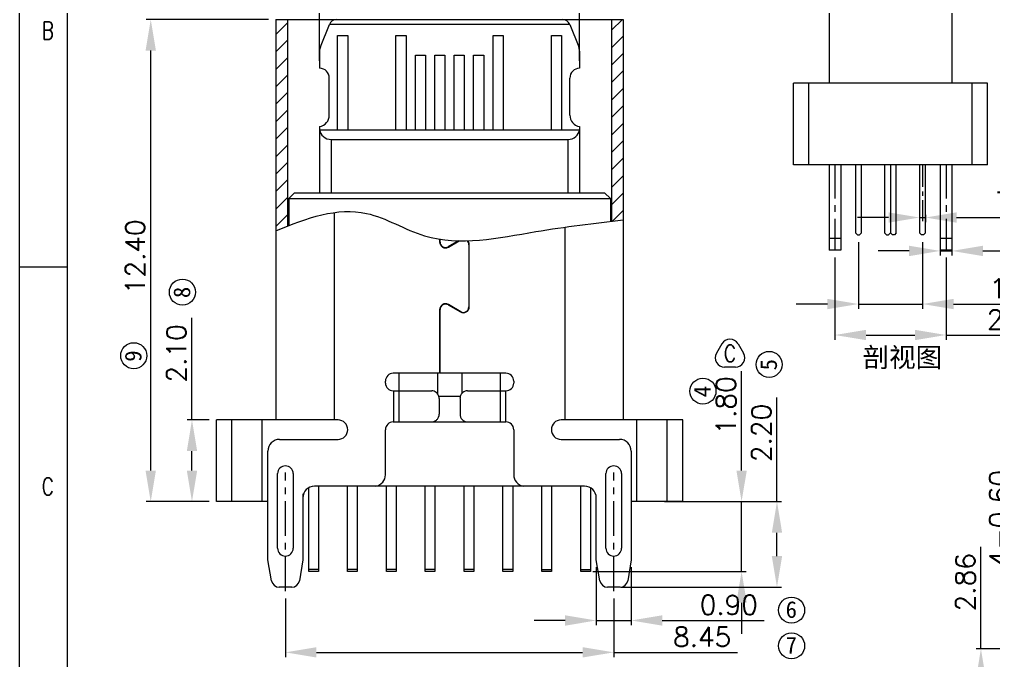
# Model space of a CAD drawing. Extents: x 2510 to 2649, y 709 to 759.
# Drawn here: x 2510.31 to 2535.38, y 723.88 to 740.36 of the extents above; entities that cross this region are included whole.
import ezdxf
from ezdxf.enums import TextEntityAlignment as Align

# ---------------------------------------------------------------- set-up
doc = ezdxf.new("R2010")
doc.units = 0
doc.header["$MEASUREMENT"] = 0
doc.linetypes.add('CENTER', pattern=[50.8, 31.75, -6.35, 6.35, -6.35])
doc.layers.get('0').update_dxf_attribs({"linetype": 'CONTINUOUS', "lineweight": 20})
doc.layers.get('Defpoints').update_dxf_attribs({"linetype": 'CONTINUOUS'})
doc.layers.add('HANBO', color=7, linetype='CONTINUOUS', lineweight=9)
doc.styles.add('ROMANS', font='ROMANS.SHX', dxfattribs={"bigfont": 'gbcbig.shx'})
doc.styles.get("Standard").update_dxf_attribs({"font": 'simplex.shx', "bigfont": 'gbcbig.shx'})
doc.styles.add('style2', font='')
doc.styles.get('style2').set_extended_font_data('SimSun')
doc.dimstyles.new('汉博电子', dxfattribs={"dimtxt": 0.5, "dimasz": 0.8, "dimexe": 0.12, "dimexo": 0.19, "dimgap": 0.15, "dimtad": 1, "dimzin": 1, "dimdsep": 46, "dimtxsty": 'ROMANS', "dimcen": 2.13, "dimclrd": 3, "dimclre": 3, "dimclrt": 2, "dimazin": 2, "dimtfac": 1, "dimtmove": 0, "dimatfit": 3, "dimfxl": 1, "dimlwd": 13, "dimlwe": 13, "dimarcsym": 0})

# ---------------------------------------------------------------- blocks, each defined once
blk = doc.blocks.new('*D18')
at = {"color": 3, "lineweight": 13, "transparency": 16777216}
for p, q in [((2514.752, 730.063), (2514.752, 732.687)), ((2515.191, 730.063), (2514.632, 730.063)), ((2514.752, 728.763), (2514.752, 729.263)), ((2515.191, 727.963), (2514.632, 727.963))]:
    blk.add_line(p, q, dxfattribs=at)
at = {"color": 3, "transparency": 16777216}
for points in [[(2514.619, 729.263), (2514.886, 729.263), (2514.752, 730.063)], [(2514.619, 728.763), (2514.886, 728.763), (2514.752, 727.963)]]:
    blk.add_solid(points, dxfattribs=at)
at = {"layer": 'Defpoints', "color": 0, "transparency": 16777216}
for p in [(2514.752, 730.063), (2515.381, 730.063), (2515.381, 727.963)]:
    blk.add_point(p, dxfattribs=at)
at = {"color": 2, "transparency": 16777216, "insert": (2514.352, 731.775), "char_height": 0.5, "attachment_point": 5, "rotation": 90, "style": 'ROMANS'}
blk.add_mtext('2.10', dxfattribs=at)
blk = doc.blocks.new('*D16')
at = {"color": 3, "lineweight": 13, "transparency": 16777216}
for p, q in [((2517.156, 725.473), (2517.156, 723.966)), ((2525.606, 725.473), (2525.606, 723.966)), ((2517.956, 724.086), (2524.806, 724.086)), ((2525.606, 724.086), (2528.794, 724.086))]:
    blk.add_line(p, q, dxfattribs=at)
at = {"color": 3, "transparency": 16777216}
for points in [[(2517.956, 724.219), (2517.956, 723.953), (2517.156, 724.086)], [(2524.806, 724.219), (2524.806, 723.953), (2525.606, 724.086)]]:
    blk.add_solid(points, dxfattribs=at)
at = {"layer": 'Defpoints', "color": 0, "transparency": 16777216}
for p in [(2517.156, 725.663), (2525.606, 725.663), (2525.606, 724.086)]:
    blk.add_point(p, dxfattribs=at)
at = {"color": 2, "transparency": 16777216, "insert": (2527.882, 724.486), "char_height": 0.5, "attachment_point": 5, "style": 'ROMANS'}
blk.add_mtext('8.45', dxfattribs=at)
blk = doc.blocks.new('*D17')
at = {"color": 3, "lineweight": 13, "transparency": 16777216}
for p, q in [((2525.156, 726.273), (2525.156, 724.786)), ((2526.056, 726.273), (2526.056, 724.786)), ((2524.356, 724.906), (2523.556, 724.906)), ((2525.156, 724.906), (2526.056, 724.906)), ((2526.856, 724.906), (2529.48, 724.906))]:
    blk.add_line(p, q, dxfattribs=at)
at = {"color": 3, "transparency": 16777216}
for points in [[(2524.356, 725.039), (2524.356, 724.772), (2525.156, 724.906)], [(2526.856, 725.039), (2526.856, 724.772), (2526.056, 724.906)]]:
    blk.add_solid(points, dxfattribs=at)
at = {"layer": 'Defpoints', "color": 0, "transparency": 16777216}
for p in [(2525.156, 726.463), (2526.056, 726.463), (2526.056, 724.906)]:
    blk.add_point(p, dxfattribs=at)
at = {"color": 2, "transparency": 16777216, "insert": (2528.568, 725.306), "char_height": 0.5, "attachment_point": 5, "style": 'ROMANS'}
blk.add_mtext('0.90', dxfattribs=at)
blk = doc.blocks.new('*D19')
at = {"color": 3, "lineweight": 13, "transparency": 16777216}
for p, q in [((2529.807, 727.963), (2529.807, 730.642)), ((2527.571, 727.963), (2529.927, 727.963)), ((2529.807, 726.563), (2529.807, 727.163)), ((2525.796, 725.763), (2529.927, 725.763))]:
    blk.add_line(p, q, dxfattribs=at)
at = {"color": 3, "transparency": 16777216}
for points in [[(2529.674, 727.163), (2529.94, 727.163), (2529.807, 727.963)], [(2529.674, 726.563), (2529.94, 726.563), (2529.807, 725.763)]]:
    blk.add_solid(points, dxfattribs=at)
at = {"layer": 'Defpoints', "color": 0, "transparency": 16777216}
for p in [(2527.381, 727.963), (2529.807, 727.963), (2525.606, 725.763)]:
    blk.add_point(p, dxfattribs=at)
at = {"color": 2, "transparency": 16777216, "insert": (2529.407, 729.73), "char_height": 0.5, "attachment_point": 5, "rotation": 90, "style": 'ROMANS'}
blk.add_mtext('2.20', dxfattribs=at)
blk = doc.blocks.new('*D20')
at = {"color": 3, "lineweight": 13, "transparency": 16777216}
for p, q in [((2528.896, 728.763), (2528.896, 731.315)), ((2526.909, 727.963), (2529.016, 727.963)), ((2528.896, 726.163), (2528.896, 727.963)), ((2525.071, 726.163), (2529.016, 726.163)), ((2528.896, 725.363), (2528.896, 724.563))]:
    blk.add_line(p, q, dxfattribs=at)
at = {"color": 3, "transparency": 16777216}
for points in [[(2528.763, 728.763), (2529.03, 728.763), (2528.896, 727.963)], [(2528.763, 725.363), (2529.03, 725.363), (2528.896, 726.163)]]:
    blk.add_solid(points, dxfattribs=at)
at = {"layer": 'Defpoints', "color": 0, "transparency": 16777216}
for p in [(2526.719, 727.963), (2528.896, 727.963), (2524.881, 726.163)]:
    blk.add_point(p, dxfattribs=at)
at = {"color": 2, "transparency": 16777216, "insert": (2528.496, 730.439), "char_height": 0.5, "attachment_point": 5, "rotation": 90, "style": 'ROMANS'}
blk.add_mtext('1.80', dxfattribs=at)
blk = doc.blocks.new('*D21')
at = {"color": 3, "lineweight": 13, "transparency": 16777216}
for p, q in [((2518.036, 739.298), (2518.036, 741.451)), ((2518.836, 741.331), (2523.926, 741.331)), ((2524.726, 739.298), (2524.726, 741.451))]:
    blk.add_line(p, q, dxfattribs=at)
at = {"color": 3, "transparency": 16777216}
for points in [[(2518.836, 741.464), (2518.836, 741.198), (2518.036, 741.331)], [(2523.926, 741.464), (2523.926, 741.198), (2524.726, 741.331)]]:
    blk.add_solid(points, dxfattribs=at)
at = {"layer": 'Defpoints', "color": 0, "transparency": 16777216}
for p in [(2524.726, 741.331), (2518.036, 739.108), (2524.726, 739.108)]:
    blk.add_point(p, dxfattribs=at)
at = {"color": 2, "transparency": 16777216, "insert": (2521.456, 741.731), "char_height": 0.5, "attachment_point": 5, "style": 'ROMANS'}
blk.add_mtext('6.69', dxfattribs=at)
blk = doc.blocks.new('*D22')
at = {"color": 3, "lineweight": 13, "transparency": 16777216}
for p, q in [((2516.721, 740.363), (2513.571, 740.363)), ((2513.691, 728.763), (2513.691, 739.563)), ((2515.191, 727.963), (2513.571, 727.963))]:
    blk.add_line(p, q, dxfattribs=at)
at = {"color": 3, "transparency": 16777216}
for points in [[(2513.557, 739.563), (2513.824, 739.563), (2513.691, 740.363)], [(2513.557, 728.763), (2513.824, 728.763), (2513.691, 727.963)]]:
    blk.add_solid(points, dxfattribs=at)
at = {"layer": 'Defpoints', "color": 0, "transparency": 16777216}
for p in [(2513.691, 740.363), (2516.911, 740.363), (2515.381, 727.963)]:
    blk.add_point(p, dxfattribs=at)
at = {"color": 2, "transparency": 16777216, "insert": (2513.291, 734.259), "char_height": 0.5, "attachment_point": 5, "rotation": 90, "style": 'ROMANS'}
blk.add_mtext('12.40', dxfattribs=at)
blk = doc.blocks.new('*D23')
at = {"color": 3, "lineweight": 13, "transparency": 16777216}
for p, q in [((2516.911, 740.553), (2516.911, 742.558)), ((2525.851, 740.553), (2525.851, 742.558)), ((2517.711, 742.438), (2525.051, 742.438))]:
    blk.add_line(p, q, dxfattribs=at)
at = {"color": 3, "transparency": 16777216}
for points in [[(2517.711, 742.571), (2517.711, 742.304), (2516.911, 742.438)], [(2525.051, 742.571), (2525.051, 742.304), (2525.851, 742.438)]]:
    blk.add_solid(points, dxfattribs=at)
at = {"layer": 'Defpoints', "color": 0, "transparency": 16777216}
for p in [(2525.851, 742.438), (2516.911, 740.363), (2525.851, 740.363)]:
    blk.add_point(p, dxfattribs=at)
at = {"color": 2, "transparency": 16777216, "insert": (2521.682, 742.838), "char_height": 0.5, "attachment_point": 5, "style": 'ROMANS'}
blk.add_mtext('8.94', dxfattribs=at)
blk = doc.blocks.new('0')
for p, q in [((27.163, 28.925), (27.048, 28.725)), ((27.51, 28.925), (27.625, 28.725)), ((27.452, 28.425), (27.221, 28.425))]:
    blk.add_line(p, q)
for centre, start, end in [((27.336, 28.825), 30, 150), ((27.221, 28.625), 150, 270), ((27.452, 28.625), 270, 30)]:
    blk.add_arc(centre, 0.2, start, end)
blk = doc.blocks.new('*D113')
at = {"color": 3, "lineweight": 13, "transparency": 16777216}
for p, q in [((2531.298, 734.239), (2531.298, 732.128)), ((2534.158, 734.239), (2534.158, 732.128)), ((2532.098, 732.248), (2533.358, 732.248)), ((2534.158, 732.248), (2536.873, 732.248))]:
    blk.add_line(p, q, dxfattribs=at)
at = {"color": 3, "transparency": 16777216}
for points in [[(2532.098, 732.382), (2532.098, 732.115), (2531.298, 732.248)], [(2533.358, 732.382), (2533.358, 732.115), (2534.158, 732.248)]]:
    blk.add_solid(points, dxfattribs=at)
at = {"layer": 'Defpoints', "color": 0, "transparency": 16777216}
for p in [(2531.298, 734.429), (2534.158, 734.429), (2534.158, 732.248)]:
    blk.add_point(p, dxfattribs=at)
at = {"color": 2, "transparency": 16777216, "insert": (2535.961, 732.648), "char_height": 0.5, "attachment_point": 5, "style": 'ROMANS'}
blk.add_mtext('2.86', dxfattribs=at)
blk = doc.blocks.new('*D114')
at = {"color": 3, "lineweight": 13, "transparency": 16777216}
for p, q in [((2531.903, 734.639), (2531.903, 732.925)), ((2533.553, 734.639), (2533.553, 732.925)), ((2531.103, 733.045), (2530.303, 733.045)), ((2531.903, 733.045), (2533.553, 733.045)), ((2534.353, 733.045), (2536.906, 733.045))]:
    blk.add_line(p, q, dxfattribs=at)
at = {"color": 3, "transparency": 16777216}
for points in [[(2531.103, 733.179), (2531.103, 732.912), (2531.903, 733.045)], [(2534.353, 733.179), (2534.353, 732.912), (2533.553, 733.045)]]:
    blk.add_solid(points, dxfattribs=at)
at = {"layer": 'Defpoints', "color": 0, "transparency": 16777216}
for p in [(2531.903, 734.829), (2533.553, 734.829), (2533.553, 733.045)]:
    blk.add_point(p, dxfattribs=at)
at = {"color": 2, "transparency": 16777216, "insert": (2536.03, 733.445), "char_height": 0.5, "attachment_point": 5, "style": 'ROMANS'}
blk.add_mtext('1.65', dxfattribs=at)
blk = doc.blocks.new('*D112')
at = {"color": 3, "lineweight": 13, "transparency": 16777216}
for p, q in [((2532.678, 735.27), (2531.878, 735.27)), ((2533.478, 735.336), (2533.478, 735.15)), ((2533.478, 735.27), (2533.628, 735.27)), ((2533.628, 735.341), (2533.628, 735.15)), ((2534.428, 735.27), (2538.1, 735.27))]:
    blk.add_line(p, q, dxfattribs=at)
at = {"color": 3, "transparency": 16777216}
for points in [[(2532.678, 735.403), (2532.678, 735.137), (2533.478, 735.27)], [(2534.428, 735.403), (2534.428, 735.137), (2533.628, 735.27)]]:
    blk.add_solid(points, dxfattribs=at)
at = {"layer": 'Defpoints', "color": 0, "transparency": 16777216}
for p in [(2533.478, 735.526), (2533.628, 735.531), (2533.628, 735.27)]:
    blk.add_point(p, dxfattribs=at)
at = {"color": 2, "transparency": 16777216, "insert": (2536.664, 735.67), "char_height": 0.5, "attachment_point": 5, "style": 'ROMANS'}
blk.add_mtext('T=0.15', dxfattribs=at)
blk = doc.blocks.new('*D115')
at = {"color": 3, "lineweight": 13, "transparency": 16777216}
for p, q in [((2534.008, 735.008), (2534.008, 734.291)), ((2534.308, 735.008), (2534.308, 734.291)), ((2533.208, 734.411), (2532.408, 734.411)), ((2534.008, 734.411), (2534.308, 734.411)), ((2535.108, 734.411), (2538.78, 734.411))]:
    blk.add_line(p, q, dxfattribs=at)
at = {"color": 3, "transparency": 16777216}
for points in [[(2533.208, 734.544), (2533.208, 734.277), (2534.008, 734.411)], [(2535.108, 734.544), (2535.108, 734.277), (2534.308, 734.411)]]:
    blk.add_solid(points, dxfattribs=at)
at = {"layer": 'Defpoints', "color": 0, "transparency": 16777216}
for p in [(2534.008, 735.198), (2534.308, 735.198), (2534.308, 734.411)]:
    blk.add_point(p, dxfattribs=at)
at = {"color": 2, "transparency": 16777216, "insert": (2537.344, 734.811), "char_height": 0.5, "attachment_point": 5, "style": 'ROMANS'}
blk.add_mtext('T=0.30', dxfattribs=at)
blk = doc.blocks.new('*D163')
at = {"color": 3, "lineweight": 13, "transparency": 16777216}
for p, q in [((2535.056, 724.177), (2535.056, 726.801)), ((2536.734, 724.177), (2534.936, 724.177)), ((2535.056, 722.117), (2535.056, 723.377)), ((2536.734, 721.317), (2534.936, 721.317))]:
    blk.add_line(p, q, dxfattribs=at)
at = {"color": 3, "transparency": 16777216}
for points in [[(2534.923, 723.377), (2535.189, 723.377), (2535.056, 724.177)], [(2534.923, 722.117), (2535.189, 722.117), (2535.056, 721.317)]]:
    blk.add_solid(points, dxfattribs=at)
at = {"layer": 'Defpoints', "color": 0, "transparency": 16777216}
for p in [(2535.056, 724.177), (2536.924, 724.177), (2536.924, 721.317)]:
    blk.add_point(p, dxfattribs=at)
at = {"color": 2, "transparency": 16777216, "insert": (2534.656, 725.889), "char_height": 0.5, "attachment_point": 5, "rotation": 90, "style": 'ROMANS'}
blk.add_mtext('2.86', dxfattribs=at)
blk = doc.blocks.new('*D164')
at = {"color": 3, "lineweight": 13, "transparency": 16777216}
for p, q in [((2535.923, 725.277), (2535.923, 728.996)), ((2537.034, 724.477), (2535.803, 724.477)), ((2535.923, 723.877), (2535.923, 724.477)), ((2537.034, 723.877), (2535.803, 723.877)), ((2535.923, 723.077), (2535.923, 722.277))]:
    blk.add_line(p, q, dxfattribs=at)
at = {"color": 3, "transparency": 16777216}
for points in [[(2535.789, 725.277), (2536.056, 725.277), (2535.923, 724.477)], [(2535.789, 723.077), (2536.056, 723.077), (2535.923, 723.877)]]:
    blk.add_solid(points, dxfattribs=at)
at = {"layer": 'Defpoints', "color": 0, "transparency": 16777216}
for p in [(2535.923, 724.477), (2537.224, 724.477), (2537.224, 723.877)]:
    blk.add_point(p, dxfattribs=at)
at = {"color": 2, "transparency": 16777216, "insert": (2535.523, 727.536), "char_height": 0.5, "attachment_point": 5, "rotation": 90, "style": 'ROMANS'}
blk.add_mtext('4-0.60', dxfattribs=at)

msp = doc.modelspace()

# ---------------------------------------------------------------- hatches: boundary and pattern name
at = {"layer": 'HANBO'}
h = msp.add_hatch(dxfattribs=at)
h.set_pattern_fill('ANSI31', color=2, scale=0.1, style=0)
h.set_pattern_definition([(45, (2270.73608, 636.13964), (-0.2245064, 0.2245064), [])])
h.paths.add_polyline_path([(2525.851, 740.363), (2525.551, 740.363), (2525.551, 735.177), (2525.553, 735.177), (2525.554, 735.177), (2525.555, 735.178), (2525.556, 735.178), (2525.557, 735.178), (2525.559, 735.178), (2525.56, 735.178), (2525.561, 735.178), (2525.562, 735.178), (2525.563, 735.179), (2525.564, 735.179), (2525.566, 735.179), (2525.567, 735.179), (2525.568, 735.179), (2525.569, 735.179), (2525.57, 735.179), (2525.571, 735.18), (2525.573, 735.18), (2525.574, 735.18), (2525.575, 735.18), (2525.576, 735.18), (2525.577, 735.18), (2525.578, 735.18), (2525.58, 735.18), (2525.581, 735.181), (2525.582, 735.181), (2525.583, 735.181), (2525.584, 735.181), (2525.585, 735.181), (2525.587, 735.181), (2525.588, 735.181), (2525.589, 735.182), (2525.59, 735.182), (2525.591, 735.182), (2525.592, 735.182), (2525.594, 735.182), (2525.595, 735.182), (2525.596, 735.182), (2525.597, 735.183), (2525.598, 735.183), (2525.6, 735.183), (2525.601, 735.183), (2525.602, 735.183), (2525.603, 735.183), (2525.604, 735.183), (2525.605, 735.184), (2525.607, 735.184), (2525.608, 735.184), (2525.609, 735.184), (2525.61, 735.184), (2525.611, 735.184), (2525.612, 735.184), (2525.614, 735.185), (2525.615, 735.185), (2525.616, 735.185), (2525.617, 735.185), (2525.618, 735.185), (2525.619, 735.185), (2525.621, 735.185), (2525.622, 735.186), (2525.623, 735.186), (2525.624, 735.186), (2525.625, 735.186), (2525.626, 735.186), (2525.628, 735.186), (2525.629, 735.186), (2525.63, 735.187), (2525.631, 735.187), (2525.632, 735.187), (2525.634, 735.187), (2525.635, 735.187), (2525.636, 735.187), (2525.637, 735.187), (2525.638, 735.188), (2525.639, 735.188), (2525.641, 735.188), (2525.642, 735.188), (2525.643, 735.188), (2525.644, 735.188), (2525.645, 735.188), (2525.646, 735.189), (2525.648, 735.189), (2525.649, 735.189), (2525.65, 735.189), (2525.651, 735.189), (2525.652, 735.189), (2525.653, 735.189), (2525.655, 735.189), (2525.656, 735.19), (2525.657, 735.19), (2525.658, 735.19), (2525.659, 735.19), (2525.66, 735.19), (2525.662, 735.19), (2525.663, 735.19), (2525.664, 735.191), (2525.665, 735.191), (2525.666, 735.191), (2525.668, 735.191), (2525.669, 735.191), (2525.67, 735.191), (2525.671, 735.191), (2525.672, 735.192), (2525.673, 735.192), (2525.675, 735.192), (2525.676, 735.192), (2525.677, 735.192), (2525.678, 735.192), (2525.679, 735.192), (2525.68, 735.193), (2525.682, 735.193), (2525.683, 735.193), (2525.684, 735.193), (2525.685, 735.193), (2525.686, 735.193), (2525.687, 735.193), (2525.689, 735.194), (2525.69, 735.194), (2525.691, 735.194), (2525.692, 735.194), (2525.693, 735.194), (2525.694, 735.194), (2525.696, 735.194), (2525.697, 735.195), (2525.698, 735.195), (2525.699, 735.195), (2525.7, 735.195), (2525.701, 735.195), (2525.703, 735.195), (2525.704, 735.195), (2525.705, 735.196), (2525.706, 735.196), (2525.707, 735.196), (2525.709, 735.196), (2525.71, 735.196), (2525.711, 735.196), (2525.712, 735.196), (2525.713, 735.197), (2525.714, 735.197), (2525.716, 735.197), (2525.717, 735.197), (2525.718, 735.197), (2525.719, 735.197), (2525.72, 735.197), (2525.721, 735.197), (2525.723, 735.198), (2525.724, 735.198), (2525.725, 735.198), (2525.726, 735.198), (2525.727, 735.198), (2525.728, 735.198), (2525.73, 735.198), (2525.731, 735.199), (2525.732, 735.199), (2525.733, 735.199), (2525.734, 735.199), (2525.735, 735.199), (2525.737, 735.199), (2525.738, 735.199), (2525.739, 735.2), (2525.74, 735.2), (2525.741, 735.2), (2525.743, 735.2), (2525.744, 735.2), (2525.745, 735.2), (2525.746, 735.2), (2525.747, 735.201), (2525.748, 735.201), (2525.75, 735.201), (2525.751, 735.201), (2525.752, 735.201), (2525.753, 735.201), (2525.754, 735.201), (2525.755, 735.202), (2525.757, 735.202), (2525.758, 735.202), (2525.759, 735.202), (2525.76, 735.202), (2525.761, 735.202), (2525.762, 735.202), (2525.764, 735.203), (2525.765, 735.203), (2525.766, 735.203), (2525.767, 735.203), (2525.768, 735.203), (2525.769, 735.203), (2525.771, 735.203), (2525.772, 735.204), (2525.773, 735.204), (2525.774, 735.204), (2525.775, 735.204), (2525.776, 735.204), (2525.778, 735.204), (2525.779, 735.204), (2525.78, 735.204), (2525.781, 735.205), (2525.782, 735.205), (2525.784, 735.205), (2525.785, 735.205), (2525.786, 735.205), (2525.787, 735.205), (2525.788, 735.205), (2525.789, 735.206), (2525.791, 735.206), (2525.792, 735.206), (2525.793, 735.206), (2525.794, 735.206), (2525.795, 735.206), (2525.796, 735.206), (2525.798, 735.207), (2525.799, 735.207), (2525.8, 735.207), (2525.801, 735.207), (2525.802, 735.207), (2525.803, 735.207), (2525.805, 735.207), (2525.806, 735.208), (2525.807, 735.208), (2525.808, 735.208), (2525.809, 735.208), (2525.81, 735.208), (2525.812, 735.208), (2525.813, 735.208), (2525.814, 735.209), (2525.815, 735.209), (2525.816, 735.209), (2525.817, 735.209), (2525.819, 735.209), (2525.82, 735.209), (2525.821, 735.209), (2525.822, 735.21), (2525.823, 735.21), (2525.825, 735.21), (2525.826, 735.21), (2525.827, 735.21), (2525.828, 735.21), (2525.829, 735.21), (2525.83, 735.211), (2525.832, 735.211), (2525.833, 735.211), (2525.834, 735.211), (2525.835, 735.211), (2525.836, 735.211), (2525.837, 735.211), (2525.839, 735.211), (2525.84, 735.212), (2525.841, 735.212), (2525.842, 735.212), (2525.843, 735.212), (2525.844, 735.212), (2525.846, 735.212), (2525.847, 735.212), (2525.848, 735.213), (2525.849, 735.213), (2525.85, 735.213), (2525.851, 735.213)])
h.paths.add_polyline_path([(2517.211, 740.363), (2516.911, 740.363), (2516.911, 734.929), (2516.913, 734.929), (2516.914, 734.93), (2516.915, 734.93), (2516.916, 734.931), (2516.917, 734.931), (2516.919, 734.932), (2516.92, 734.932), (2516.921, 734.933), (2516.922, 734.933), (2516.923, 734.933), (2516.924, 734.934), (2516.926, 734.934), (2516.927, 734.935), (2516.928, 734.935), (2516.929, 734.936), (2516.93, 734.936), (2516.931, 734.937), (2516.933, 734.937), (2516.934, 734.938), (2516.935, 734.938), (2516.936, 734.939), (2516.937, 734.939), (2516.938, 734.94), (2516.94, 734.94), (2516.941, 734.941), (2516.942, 734.941), (2516.943, 734.942), (2516.944, 734.942), (2516.945, 734.943), (2516.947, 734.943), (2516.948, 734.944), (2516.949, 734.944), (2516.95, 734.945), (2516.951, 734.945), (2516.953, 734.946), (2516.954, 734.946), (2516.955, 734.947), (2516.956, 734.947), (2516.957, 734.948), (2516.958, 734.948), (2516.96, 734.949), (2516.961, 734.949), (2516.962, 734.95), (2516.963, 734.95), (2516.964, 734.951), (2516.965, 734.951), (2516.967, 734.952), (2516.968, 734.952), (2516.969, 734.953), (2516.97, 734.953), (2516.971, 734.953), (2516.972, 734.954), (2516.974, 734.954), (2516.975, 734.955), (2516.976, 734.955), (2516.977, 734.956), (2516.978, 734.956), (2516.979, 734.957), (2516.981, 734.957), (2516.982, 734.958), (2516.983, 734.958), (2516.984, 734.959), (2516.985, 734.959), (2516.987, 734.96), (2516.988, 734.96), (2516.989, 734.961), (2516.99, 734.961), (2516.991, 734.962), (2516.992, 734.962), (2516.994, 734.963), (2516.995, 734.963), (2516.996, 734.964), (2516.997, 734.964), (2516.998, 734.965), (2516.999, 734.965), (2517.001, 734.966), (2517.002, 734.966), (2517.003, 734.967), (2517.004, 734.967), (2517.005, 734.968), (2517.006, 734.968), (2517.008, 734.969), (2517.009, 734.969), (2517.01, 734.969), (2517.011, 734.97), (2517.012, 734.97), (2517.013, 734.971), (2517.015, 734.971), (2517.016, 734.972), (2517.017, 734.972), (2517.018, 734.973), (2517.019, 734.973), (2517.021, 734.974), (2517.022, 734.974), (2517.023, 734.975), (2517.024, 734.975), (2517.025, 734.976), (2517.026, 734.976), (2517.028, 734.977), (2517.029, 734.977), (2517.03, 734.978), (2517.031, 734.978), (2517.032, 734.979), (2517.033, 734.979), (2517.035, 734.98), (2517.036, 734.98), (2517.037, 734.981), (2517.038, 734.981), (2517.039, 734.982), (2517.04, 734.982), (2517.042, 734.982), (2517.043, 734.983), (2517.044, 734.983), (2517.045, 734.984), (2517.046, 734.984), (2517.047, 734.985), (2517.049, 734.985), (2517.05, 734.986), (2517.051, 734.986), (2517.052, 734.987), (2517.053, 734.987), (2517.055, 734.988), (2517.056, 734.988), (2517.057, 734.989), (2517.058, 734.989), (2517.059, 734.99), (2517.06, 734.99), (2517.062, 734.991), (2517.063, 734.991), (2517.064, 734.992), (2517.065, 734.992), (2517.066, 734.993), (2517.067, 734.993), (2517.069, 734.994), (2517.07, 734.994), (2517.071, 734.994), (2517.072, 734.995), (2517.073, 734.995), (2517.074, 734.996), (2517.076, 734.996), (2517.077, 734.997), (2517.078, 734.997), (2517.079, 734.998), (2517.08, 734.998), (2517.081, 734.999), (2517.083, 734.999), (2517.084, 735), (2517.085, 735), (2517.086, 735.001), (2517.087, 735.001), (2517.089, 735.002), (2517.09, 735.002), (2517.091, 735.003), (2517.092, 735.003), (2517.093, 735.004), (2517.094, 735.004), (2517.096, 735.004), (2517.097, 735.005), (2517.098, 735.005), (2517.099, 735.006), (2517.1, 735.006), (2517.101, 735.007), (2517.103, 735.007), (2517.104, 735.008), (2517.105, 735.008), (2517.106, 735.009), (2517.107, 735.009), (2517.108, 735.01), (2517.11, 735.01), (2517.111, 735.011), (2517.112, 735.011), (2517.113, 735.012), (2517.114, 735.012), (2517.115, 735.013), (2517.117, 735.013), (2517.118, 735.013), (2517.119, 735.014), (2517.12, 735.014), (2517.121, 735.015), (2517.122, 735.015), (2517.124, 735.016), (2517.125, 735.016), (2517.126, 735.017), (2517.127, 735.017), (2517.128, 735.018), (2517.13, 735.018), (2517.131, 735.019), (2517.132, 735.019), (2517.133, 735.02), (2517.134, 735.02), (2517.135, 735.021), (2517.137, 735.021), (2517.138, 735.022), (2517.139, 735.022), (2517.14, 735.022), (2517.141, 735.023), (2517.142, 735.023), (2517.144, 735.024), (2517.145, 735.024), (2517.146, 735.025), (2517.147, 735.025), (2517.148, 735.026), (2517.149, 735.026), (2517.151, 735.027), (2517.152, 735.027), (2517.153, 735.028), (2517.154, 735.028), (2517.155, 735.029), (2517.156, 735.029), (2517.158, 735.029), (2517.159, 735.03), (2517.16, 735.03), (2517.161, 735.031), (2517.162, 735.031), (2517.163, 735.032), (2517.165, 735.032), (2517.166, 735.033), (2517.167, 735.033), (2517.168, 735.034), (2517.169, 735.034), (2517.17, 735.035), (2517.172, 735.035), (2517.173, 735.036), (2517.174, 735.036), (2517.175, 735.037), (2517.176, 735.037), (2517.178, 735.037), (2517.179, 735.038), (2517.18, 735.038), (2517.181, 735.039), (2517.182, 735.039), (2517.183, 735.04), (2517.185, 735.04), (2517.186, 735.041), (2517.187, 735.041), (2517.188, 735.042), (2517.189, 735.042), (2517.19, 735.043), (2517.192, 735.043), (2517.193, 735.043), (2517.194, 735.044), (2517.195, 735.044), (2517.196, 735.045), (2517.197, 735.045), (2517.199, 735.046), (2517.2, 735.046), (2517.201, 735.047), (2517.202, 735.047), (2517.203, 735.048), (2517.204, 735.048), (2517.206, 735.049), (2517.207, 735.049), (2517.208, 735.05), (2517.209, 735.05), (2517.21, 735.05), (2517.211, 735.051)])

# ---------------------------------------------------------------- linework, layer by layer
at = {"layer": 'HANBO', "color": 7, "linetype": 'Continuous'}
for p, q in [((2531.148, 749.029), (2531.148, 738.729)), ((2534.308, 749.029), (2534.308, 738.729)), ((2516.911, 740.363), (2516.911, 730.063)), ((2516.911, 740.363), (2525.851, 740.363)), ((2517.211, 740.363), (2517.211, 735.051)), ((2518.058, 739.661), (2518.288, 740.237)), ((2518.291, 740.244), (2524.472, 740.244)), ((2518.474, 740.363), (2524.289, 740.363)), ((2521.126, 740.244), (2521.136, 740.244)), ((2524.474, 740.237), (2524.705, 739.661)), ((2525.551, 740.363), (2525.551, 735.177)), ((2525.851, 740.363), (2525.851, 730.063)), ((2518.501, 737.528), (2518.501, 739.95)), ((2518.501, 739.95), (2518.761, 739.95)), ((2518.761, 739.95), (2518.761, 737.528)), ((2520.001, 737.528), (2520.001, 739.95)), ((2520.001, 739.95), (2520.261, 739.95)), ((2520.261, 739.95), (2520.261, 737.528)), ((2522.501, 737.528), (2522.501, 739.95)), ((2522.501, 739.95), (2522.761, 739.95)), ((2522.761, 739.95), (2522.761, 737.528)), ((2524.001, 737.528), (2524.001, 739.95)), ((2524.001, 739.95), (2524.261, 739.95)), ((2524.261, 739.95), (2524.261, 737.528)), ((2518.036, 739.55), (2518.036, 739.108)), ((2524.726, 739.55), (2524.726, 739.108)), ((2520.501, 737.528), (2520.501, 739.45)), ((2520.501, 739.45), (2520.761, 739.45)), ((2520.761, 739.45), (2520.761, 737.528)), ((2521.001, 737.528), (2521.001, 739.45)), ((2521.001, 739.45), (2521.261, 739.45)), ((2521.126, 739.45), (2521.136, 739.45)), ((2521.261, 739.45), (2521.261, 737.528)), ((2521.501, 737.528), (2521.501, 739.45)), ((2521.501, 739.45), (2521.761, 739.45)), ((2521.761, 739.45), (2521.761, 737.528)), ((2522.001, 737.528), (2522.001, 739.45)), ((2522.001, 739.45), (2522.261, 739.45)), ((2522.261, 739.45), (2522.261, 737.528)), ((2518.286, 737.904), (2518.286, 738.858)), ((2524.476, 737.904), (2524.476, 738.858)), ((2530.228, 736.629), (2530.228, 738.729)), ((2535.228, 738.729), (2530.228, 738.729)), ((2530.628, 736.629), (2530.628, 738.729)), ((2534.828, 736.629), (2534.828, 738.729)), ((2535.228, 736.629), (2535.228, 738.729)), ((2521.501, 738.195), (2521.501, 738.207)), ((2518.036, 737.608), (2518.036, 735.908)), ((2518.038, 737.528), (2524.725, 737.528)), ((2521.877, 737.528), (2521.887, 737.528)), ((2524.726, 737.608), (2524.726, 735.908)), ((2518.336, 737.278), (2518.336, 735.908)), ((2518.336, 737.278), (2524.426, 737.278)), ((2521.877, 737.278), (2521.887, 737.278)), ((2524.426, 737.278), (2524.426, 735.908)), ((2535.228, 736.629), (2530.228, 736.629)), ((2531.148, 736.629), (2531.148, 734.429)), ((2531.448, 736.629), (2531.448, 734.429)), ((2531.828, 736.629), (2531.828, 734.879)), ((2531.978, 734.879), (2531.978, 736.629)), ((2532.578, 736.629), (2532.578, 734.879)), ((2532.728, 736.629), (2532.728, 734.879)), ((2532.878, 734.879), (2532.878, 736.629)), ((2533.478, 736.629), (2533.478, 734.879)), ((2533.628, 734.879), (2533.628, 736.629)), ((2534.008, 736.629), (2534.008, 734.429)), ((2534.308, 736.629), (2534.308, 734.429)), ((2517.391, 735.908), (2517.241, 735.758)), ((2517.241, 735.758), (2525.521, 735.758)), ((2517.391, 735.908), (2525.371, 735.908)), ((2521.126, 735.908), (2521.136, 735.908)), ((2521.126, 735.758), (2521.136, 735.758)), ((2525.371, 735.908), (2525.521, 735.758)), ((2518.411, 735.399), (2518.411, 730.063)), ((2524.351, 735.023), (2524.351, 730.063)), ((2521.126, 734.712), (2521.126, 734.639)), ((2521.136, 734.639), (2521.136, 734.711)), ((2531.448, 734.729), (2531.148, 734.729)), ((2531.828, 734.879), (2531.878, 734.829)), ((2531.878, 734.829), (2531.928, 734.829)), ((2531.928, 734.829), (2531.978, 734.879)), ((2532.578, 734.879), (2532.628, 734.829)), ((2532.628, 734.829), (2532.678, 734.829)), ((2532.678, 734.829), (2532.728, 734.879)), ((2532.778, 734.829), (2532.728, 734.879)), ((2532.828, 734.829), (2532.778, 734.829)), ((2532.878, 734.879), (2532.828, 734.829)), ((2533.528, 734.829), (2533.478, 734.879)), ((2533.578, 734.829), (2533.528, 734.829)), ((2533.628, 734.879), (2533.578, 734.829)), ((2534.308, 734.729), (2534.008, 734.729)), ((2521.612, 734.671), (2521.346, 734.518)), ((2521.351, 734.509), (2521.631, 734.67)), ((2521.877, 734.57), (2521.877, 732.97)), ((2521.887, 732.97), (2521.887, 734.57)), ((2531.448, 734.429), (2531.148, 734.429)), ((2534.308, 734.429), (2534.008, 734.429)), ((2521.346, 733.022), (2521.662, 732.84)), ((2521.667, 732.848), (2521.351, 733.031)), ((2521.126, 732.901), (2521.126, 731.263)), ((2521.136, 731.263), (2521.136, 732.901)), ((2521.136, 731.553), (2521.126, 731.553)), ((2521.126, 731.263), (2519.931, 731.263)), ((2520.076, 731.263), (2520.076, 730.813)), ((2521.067, 731.263), (2521.067, 730.74)), ((2522.831, 731.263), (2521.136, 731.263)), ((2521.696, 731.263), (2521.696, 730.74)), ((2522.687, 731.263), (2522.687, 730.813)), ((2519.731, 731.013), (2519.731, 731.063)), ((2523.031, 731.063), (2523.031, 731.013)), ((2519.931, 730.813), (2520.921, 730.813)), ((2519.942, 730.813), (2519.942, 730.013)), ((2520.078, 730.813), (2520.078, 730.013)), ((2521.842, 730.813), (2522.831, 730.813)), ((2522.685, 730.813), (2522.685, 730.013)), ((2522.821, 730.813), (2522.821, 730.013)), ((2521.658, 730.663), (2521.105, 730.663)), ((2521.113, 730.613), (2521.113, 730.213)), ((2521.65, 730.613), (2521.65, 730.213)), ((2515.381, 727.963), (2515.381, 730.063)), ((2518.411, 730.063), (2515.381, 730.063)), ((2515.781, 727.963), (2515.781, 730.063)), ((2516.561, 727.963), (2516.561, 730.063)), ((2518.511, 730.063), (2516.911, 730.063)), ((2519.931, 730.013), (2522.831, 730.013)), ((2524.351, 730.063), (2524.251, 730.063)), ((2527.381, 730.063), (2524.351, 730.063)), ((2526.201, 727.963), (2526.201, 730.063)), ((2526.981, 727.963), (2526.981, 730.063)), ((2527.381, 727.963), (2527.381, 730.063)), ((2519.731, 728.655), (2519.731, 729.813)), ((2523.031, 729.813), (2523.031, 728.655)), ((2517.006, 729.563), (2518.511, 729.563)), ((2524.251, 729.563), (2525.756, 729.563)), ((2516.707, 726.463), (2516.706, 729.263)), ((2526.056, 729.263), (2526.056, 726.463)), ((2517.756, 726.163), (2517.756, 728.319)), ((2519.006, 728.36), (2517.906, 728.36)), ((2518.006, 728.36), (2518.006, 726.163)), ((2518.756, 726.163), (2518.756, 728.36)), ((2520.006, 728.36), (2519.006, 728.36)), ((2519.006, 728.36), (2519.006, 726.163)), ((2519.756, 726.163), (2519.756, 728.36)), ((2521.006, 728.36), (2520.006, 728.36)), ((2520.006, 728.36), (2520.006, 726.163)), ((2520.756, 726.163), (2520.756, 728.36)), ((2522.006, 728.36), (2521.006, 728.36)), ((2521.006, 728.36), (2521.006, 726.163)), ((2521.756, 726.163), (2521.756, 728.36)), ((2523.006, 728.36), (2522.006, 728.36)), ((2522.006, 728.36), (2522.006, 726.163)), ((2522.756, 726.163), (2522.756, 728.36)), ((2523.756, 728.36), (2523.006, 728.36)), ((2523.006, 728.36), (2523.006, 726.163)), ((2524.856, 728.36), (2523.756, 728.36)), ((2523.756, 726.163), (2523.756, 728.36)), ((2524.006, 728.36), (2524.006, 726.163)), ((2524.756, 726.163), (2524.756, 728.36)), ((2525.006, 728.319), (2525.006, 726.163)), ((2516.706, 727.963), (2515.381, 727.963)), ((2517.606, 728.06), (2517.606, 726.463)), ((2525.156, 726.463), (2525.156, 728.06)), ((2527.381, 727.963), (2526.056, 727.963)), ((2518.006, 726.213), (2517.756, 726.213)), ((2519.006, 726.213), (2518.756, 726.213)), ((2520.006, 726.213), (2519.756, 726.213)), ((2521.006, 726.213), (2520.756, 726.213)), ((2522.006, 726.213), (2521.756, 726.213)), ((2523.006, 726.213), (2522.756, 726.213)), ((2523.756, 726.213), (2524.006, 726.213)), ((2524.756, 726.213), (2525.006, 726.213)), ((2518.006, 726.163), (2517.756, 726.163)), ((2519.006, 726.163), (2518.756, 726.163)), ((2520.006, 726.163), (2519.756, 726.163)), ((2521.006, 726.163), (2520.756, 726.163)), ((2522.006, 726.163), (2521.756, 726.163)), ((2523.006, 726.163), (2522.756, 726.163)), ((2524.006, 726.163), (2523.756, 726.163)), ((2525.006, 726.163), (2524.756, 726.163)), ((2517.306, 725.763), (2517.006, 725.763)), ((2525.756, 725.763), (2525.456, 725.763))]:
    msp.add_line(p, q, dxfattribs=at)
at = {"layer": 'HANBO', "color": 240, "linetype": 'CENTER', "ltscale": 0.027367}
for p, q in [((2531.298, 736.629), (2531.298, 734.429)), ((2534.158, 736.629), (2534.158, 734.429))]:
    msp.add_line(p, q, dxfattribs=at)
at = {"layer": 'HANBO', "color": 240, "linetype": 'CENTER', "ltscale": 0.018037}
msp.add_line((2533.553, 736.629), (2533.553, 735.179), dxfattribs=at)
at = {"layer": 'HANBO'}
for p, q in [((2517.241, 735.758), (2517.241, 735.063)), ((2525.521, 735.758), (2525.521, 735.173)), ((2511.548, 733.989), (2510.313, 733.989))]:
    msp.add_line(p, q, dxfattribs=at)
at = {"layer": 'HANBO', "color": 240, "linetype": 'CENTER', "ltscale": 0.027989}
for p, q in [((2517.156, 725.663), (2517.156, 728.713)), ((2525.606, 725.663), (2525.606, 728.713))]:
    msp.add_line(p, q, dxfattribs=at)
at = {"layer": 'HANBO', "color": 7, "linetype": 'Continuous', "lineweight": 15}
for p, q in [((2516.956, 726.763), (2516.956, 728.683)), ((2517.356, 728.683), (2517.356, 726.763)), ((2525.406, 726.763), (2525.406, 728.683)), ((2525.806, 728.683), (2525.806, 726.763)), ((2517.606, 728.163), (2517.606, 726.463)), ((2526.056, 728.163), (2526.056, 726.463)), ((2516.798, 725.929), (2516.707, 726.463)), ((2517.606, 726.463), (2517.515, 725.929)), ((2525.248, 725.929), (2525.157, 726.463)), ((2526.056, 726.463), (2525.965, 725.929)), ((2517.318, 725.763), (2516.995, 725.763)), ((2525.768, 725.763), (2525.445, 725.763))]:
    msp.add_line(p, q, dxfattribs=at)
at = {"layer": 'HANBO', "linetype": 'Continuous', "lineweight": 0}
for points in [[(2510.313, 758.681), (2579.905, 758.681), (2579.905, 709.298), (2510.313, 709.298)], [(2511.548, 757.446), (2578.671, 757.446), (2578.673, 710.532), (2511.548, 710.532)]]:
    msp.add_lwpolyline(points, close=True, dxfattribs=at)
at = {"layer": 'HANBO', "ltscale": 2}
msp.add_circle((2514.506, 733.351), 0.335, dxfattribs=at)
at = {"layer": 'HANBO', "color": 3, "ltscale": 2}
for centre in [(2513.253, 731.716), (2529.605, 731.492), (2527.902, 730.803), (2530.183, 725.172), (2530.183, 724.253)]:
    msp.add_circle(centre, 0.335, dxfattribs=at)
at = {"layer": 'HANBO', "color": 7, "linetype": 'Continuous'}
for centre, radius, start, end in [((2518.474, 740.163), 0.2, 90, 158.1986), ((2524.289, 740.163), 0.2, 21.8014, 90), ((2518.336, 739.55), 0.3, 158.1986, 180), ((2524.426, 739.55), 0.3, 0, 21.8014), ((2518.036, 738.858), 0.25, 0, 90), ((2524.726, 738.858), 0.25, 90, 180), ((2517.986, 737.904), 0.3, 279.5941, 0), ((2524.776, 737.904), 0.3, 180, 260.4059), ((2521.276, 734.639), 0.15, 180, 300), ((2521.276, 734.639), 0.14, 180, 300), ((2521.737, 734.57), 0.14, 0, 46.6839), ((2521.737, 734.57), 0.15, 0, 42.9855), ((2521.276, 732.901), 0.15, 60, 180), ((2521.276, 732.901), 0.14, 60, 180), ((2521.737, 732.97), 0.15, 240, 0), ((2521.737, 732.97), 0.14, 240, 0), ((2519.931, 731.063), 0.2, 90, 180), ((2522.831, 731.063), 0.2, 0, 90), ((2519.931, 731.013), 0.2, 180, 270), ((2522.831, 731.013), 0.2, 270, 0), ((2520.905, 730.613), 0.209, 0.0398, 14.0194), ((2521.858, 730.613), 0.209, 165.9806, 179.9602), ((2518.511, 729.813), 0.25, 270, 90), ((2519.931, 729.813), 0.2, 90, 180), ((2522.831, 729.813), 0.2, 0, 90), ((2524.251, 729.813), 0.25, 90, 270), ((2517.006, 729.263), 0.3, 90, 180), ((2525.756, 729.263), 0.3, 0, 90), ((2519.431, 728.655), 0.3, 279.5941, 360), ((2523.331, 728.655), 0.3, 180, 260.4059), ((2517.906, 728.06), 0.3, 90, 180), ((2524.856, 728.06), 0.3, 0, 90)]:
    msp.add_arc(centre, radius, start, end, dxfattribs=at)
at = {"layer": 'HANBO', "color": 7, "linetype": 'Continuous', "lineweight": 15}
for centre, start, end in [((2517.156, 728.683), 0, 180), ((2525.606, 728.683), 0, 180), ((2517.156, 726.763), 180, 0), ((2525.606, 726.763), 180, 0), ((2516.995, 725.963), 189.7276, 270), ((2517.318, 725.963), 270, 350.2724), ((2525.445, 725.963), 189.7276, 270), ((2525.768, 725.963), 270, 350.2724)]:
    msp.add_arc(centre, 0.2, start, end, dxfattribs=at)
at = {"layer": 'HANBO', "color": 7, "linetype": 'Continuous'}
for centre, start_param, end_param in [((2518.336, 737.551), -3.058163, -1.570796), ((2524.426, 737.551), -1.570796, -0.08343)]:
    msp.add_ellipse(centre, major_axis=(0.3, 0), ratio=0.909091, start_param=start_param, end_param=end_param, dxfattribs=at)
at = {"layer": 'HANBO'}
msp.add_open_spline([(2516.911, 734.929), (2517.706, 735.26), (2519.023, 735.73), (2521.095, 734.4), (2523.424, 734.923), (2525.107, 735.124), (2525.851, 735.213)], degree=3, knots=[0.30341, 0.30341, 0.30341, 0.30341, 2.697852, 4.298878, 7.160646, 9.433905, 9.433905, 9.433905, 9.433905], dxfattribs=at)
at = {"layer": 'HANBO', "color": 7, "linetype": 'Continuous'}
for points, knots in [([(2521.107, 730.663), (2521.102, 730.684), (2521.084, 730.725), (2521.041, 730.774), (2520.984, 730.806), (2520.942, 730.813), (2520.921, 730.813)], [0, 0, 0, 0, 0.254181, 0.505446, 0.753677, 1, 1, 1, 1]), ([(2521.842, 730.813), (2521.821, 730.813), (2521.779, 730.806), (2521.722, 730.774), (2521.679, 730.725), (2521.661, 730.684), (2521.656, 730.663)], [0, 0, 0, 0, 0.246323, 0.494554, 0.745819, 1, 1, 1, 1]), ([(2520.921, 730.013), (2520.946, 730.013), (2520.997, 730.024), (2521.061, 730.068), (2521.103, 730.135), (2521.113, 730.187), (2521.113, 730.213)], [0, 0, 0, 0, 0.245578, 0.493727, 0.745548, 1, 1, 1, 1]), ([(2521.65, 730.213), (2521.65, 730.187), (2521.66, 730.135), (2521.702, 730.068), (2521.766, 730.024), (2521.817, 730.013), (2521.842, 730.013)], [0, 0, 0, 0, 0.254452, 0.506273, 0.754422, 1, 1, 1, 1])]:
    msp.add_open_spline(points, degree=3, knots=knots, dxfattribs=at)

# ---------------------------------------------------------------- block references
at = {"layer": 'HANBO', "xscale": 1.200000000000728, "yscale": 1.200000000000728, "zscale": 1.200000000000728}
msp.add_blockref('0', (2495.794, 697.313), dxfattribs=at)

# ---------------------------------------------------------------- texts
at = {"layer": 'HANBO', "style": 'ROMANS', "width": 0.75}
for s, p in [('B', (2511.041, 739.853)), ('C', (2511.041, 728.125))]:
    msp.add_text(s, height=0.453, dxfattribs=at).set_placement(p, align=Align.CENTER)
at = {"layer": 'HANBO', "color": 3, "style": 'style2'}
for s, p in [('8', (2514.706, 733.197)), ('9', (2513.453, 731.561)), ('5', (2529.806, 731.338)), ('4', (2528.102, 730.648))]:
    msp.add_text(s, height=0.43, rotation=90, dxfattribs=at).set_placement(p)
at = {"layer": 'HANBO', "width": 0.8}
msp.add_text('C', height=0.44, dxfattribs=at).set_placement((2528.596, 731.554), align=Align.CENTER)
at = {"layer": 'HANBO', "color": 3, "style": 'style2'}
for s, p in [('6', (2530.029, 724.972)), ('7', (2530.029, 724.053))]:
    msp.add_text(s, height=0.43, dxfattribs=at).set_placement(p)
at = {"layer": 'HANBO', "color": 3, "insert": (2532.012, 731.924), "char_height": 0.5, "width": 2.09402, "attachment_point": 1}
msp.add_mtext('{\\fNSimSun|b0|i0|c134|p49;剖视图}', dxfattribs=at)

# ---------------------------------------------------------------- dimensions: what is measured, and where the dimension line sits
at = {"color": 2}
for base, p1, p2, picture, middle in [((2525.851, 742.438), (2516.911, 740.363), (2525.851, 740.363), '*D23', (2521.682, 742.438)), ((2524.726, 741.331), (2518.036, 739.108), (2524.726, 739.108), '*D21', (2521.456, 741.331)), ((2533.553, 733.045), (2531.903, 734.829), (2533.553, 734.829), '*D114', (2536.03, 733.045)), ((2534.158, 732.248), (2531.298, 734.429), (2534.158, 734.429), '*D113', (2535.961, 732.248)), ((2526.056, 724.906), (2525.156, 726.463), (2526.056, 726.463), '*D17', (2528.568, 724.906)), ((2525.606, 724.086), (2517.156, 725.663), (2525.606, 725.663), '*D16', (2527.882, 724.086))]:
    dim = msp.add_linear_dim(base=base, p1=p1, p2=p2, dimstyle='汉博电子', dxfattribs=at)
    dim.commit()
    dim.dimension.update_dxf_attribs({"geometry": picture, "text_midpoint": middle, "dimtype": 160})
for base, p1, p2, picture, middle in [((2513.691, 740.363), (2515.381, 727.963), (2516.911, 740.363), '*D22', (2513.691, 734.259)), ((2514.752, 730.063), (2515.381, 727.963), (2515.381, 730.063), '*D18', (2514.752, 731.775)), ((2528.896, 727.963), (2524.881, 726.163), (2526.719, 727.963), '*D20', (2528.896, 730.439)), ((2529.807, 727.963), (2525.606, 725.763), (2527.381, 727.963), '*D19', (2529.807, 729.73)), ((2535.056, 724.177), (2536.924, 721.317), (2536.924, 724.177), '*D163', (2535.056, 725.889))]:
    dim = msp.add_linear_dim(base=base, p1=p1, p2=p2, angle=90, dimstyle='汉博电子', dxfattribs=at)
    dim.commit()
    dim.dimension.update_dxf_attribs({"geometry": picture, "text_midpoint": middle, "dimtype": 160})
for base, p1, p2, picture, middle in [((2533.628, 735.27), (2533.478, 735.526), (2533.628, 735.531), '*D112', (2536.664, 735.27)), ((2534.308, 734.411), (2534.008, 735.198), (2534.308, 735.198), '*D115', (2537.344, 734.411))]:
    dim = msp.add_linear_dim(base=base, p1=p1, p2=p2, text='T=<>', dimstyle='汉博电子')
    dim.commit()
    dim.dimension.update_dxf_attribs({"geometry": picture, "text_midpoint": middle, "dimtype": 160})
dim = msp.add_linear_dim(base=(2535.923, 724.477), p1=(2537.224, 723.877), p2=(2537.224, 724.477), angle=90, text='4-<>', dimstyle='汉博电子', dxfattribs=at)
dim.commit()
dim.dimension.update_dxf_attribs({"geometry": '*D164', "text_midpoint": (2535.923, 727.536), "dimtype": 160})

doc.saveas('drawing.dxf')
